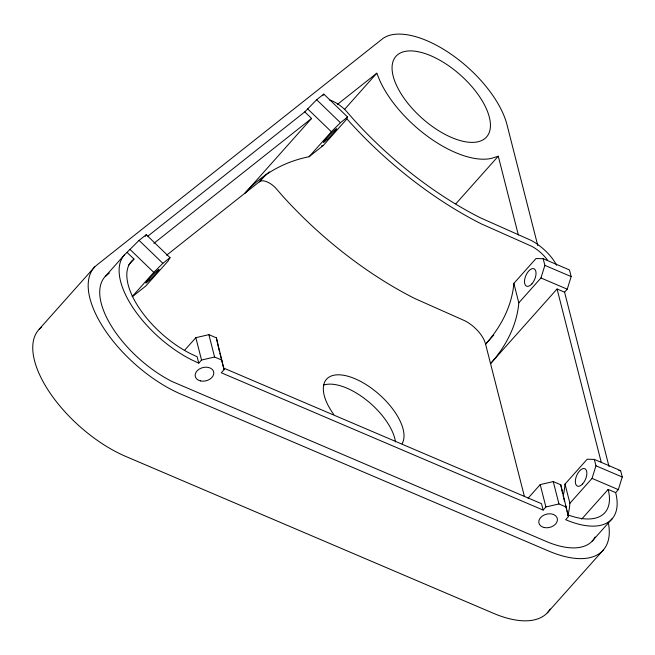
<?xml version="1.0" encoding="UTF-8"?>
<svg xmlns="http://www.w3.org/2000/svg" width="655" height="655" viewBox="0 0 655 655"><rect width="100%" height="100%" fill="white"/><g stroke="black" fill="none" stroke-linecap="round" stroke-linejoin="round"><path stroke-width="0.98" d="M609.011 466.516L564.577 292.187L557.061 288.978L490.554 363.615A148.333 106.519 -14.3 0 0 518.809 302.823L540.956 277.974L544.87 265.365L543.175 258.709L536.003 258.537L513.856 283.386A148.333 106.519 -14.3 0 1 485.592 344.186L524.385 496.351M564.577 292.187L567.246 289.183L571.16 276.574L569.465 269.925L543.175 258.709M567.975 515.444A148.333 106.519 -14.3 0 0 569.899 503.261L592.046 478.404L595.96 465.795L594.331 459.409L587.167 459.237L565.019 484.086A148.333 106.519 -14.3 0 1 563.095 496.277M528.069 498.226L540.203 484.61L553.262 481.589L560.77 484.798L568.442 516.582L565.666 519.693A80.54 38.367 41.7 0 0 615.667 492.617L618.336 489.621L622.25 477.012L620.621 470.626L594.331 459.409M145.246 236.398L146.229 234.703L170.03 257.669L168.065 261.058L145.819 286.014L132.326 296.707M322.858 95.712L323.799 94.083L347.608 117.049L345.717 120.307L323.267 145.5L309.111 156.709A148.333 129.968 51.6 0 0 245.068 193.094L311.584 118.449L304.78 111.89L147.899 236.127M550.184 609.052A94.754 45.138 41.7 0 1 493.281 613.244L125.891 456.494A94.754 45.138 41.7 0 1 50.075 393.049A94.754 45.138 41.7 0 1 39.267 329.113L94.697 266.912L97.521 264.505L383.388 38.129L386.687 36.336A82.931 39.505 41.7 0 1 454.971 56.969A82.931 39.505 41.7 0 1 506.986 124.696L537.796 245.617M595.133 537.002A80.54 38.367 41.7 0 1 546.27 541.464L172.126 381.554A80.524 38.358 41.7 0 1 105.258 276.451L124.655 254.68L139.065 240.377L146.229 234.703M128.576 265.169L134.005 259.077L127.201 252.511M132.204 296.576L153.778 272.374L162.866 263.343L170.03 257.669M304.78 111.89L316.643 99.748L323.799 94.083M266.012 174.263L259.224 181.877L166.624 255.213M344.497 109.467L376.805 73.213L379.925 80.843A82.931 39.505 41.7 0 0 491.422 158.379L498.267 156.201L518.351 234.989M309.111 156.709L331.356 131.745L340.444 122.714L347.608 117.049M184.374 350.54L195.837 337.677L208.888 334.664L216.404 337.865L224.067 369.657L221.3 372.769L543.134 510.081L545.91 506.97L558.961 503.957L566.469 507.158M124.655 254.68A80.524 38.358 41.7 0 0 191.522 359.783L198.768 363.148L201.535 360.045L214.586 357.024L222.102 360.234M455.864 203.787L498.267 156.201M493.739 335.041L485.592 344.186L484.733 341.492A23.637 11.258 41.7 0 0 465.107 320.893L414.803 298.524A234.539 111.727 41.7 0 1 282.96 196.402L275.231 187.551A13.861 6.599 41.7 0 0 260.477 181.157L259.224 181.877A148.333 129.968 51.6 0 1 269.311 171.888M581.681 519.12L608.151 489.416L615.667 492.617M592.21 541.112L612.278 518.596M547.334 612.834L603.55 549.75M39.267 329.113L41.388 327.303M105.258 276.451L109.369 273.045M134.005 259.077L131.704 261.034A71.035 33.839 41.7 0 0 190.687 353.757L197.139 356.762L198.768 363.148M153.892 243.324L311.584 118.449M337.505 104.325L376.805 73.213M618.828 470.577L620.621 470.626M544.87 265.365L571.16 276.574M540.956 277.974L567.246 289.183M595.96 465.795L622.25 477.012M592.046 478.404L618.336 489.621M223.429 367.979L541.505 503.695L543.134 510.081M316.643 99.748L340.444 122.714M307.555 108.779L331.356 131.745M139.065 240.377L162.866 263.343M129.977 249.399L153.778 272.374M346.258 118.015L349.475 121.764A234.539 111.727 41.7 0 0 481.319 223.887L531.614 246.247A23.637 11.258 41.7 0 1 547.392 259.961M557.061 288.978L601.249 462.324M513.856 283.386L518.809 302.823M565.019 484.086L569.899 503.261M563.734 498.111L564.471 501.026M565.715 505.889L566.46 508.804M566.952 510.753L568.442 516.582M553.262 481.589L558.961 503.957M540.203 484.61L545.91 506.97M218.369 347.289L219.359 351.178M219.859 353.127L221.341 358.956M221.84 360.905L224.067 369.657M208.888 334.664L214.586 357.024M195.837 337.677L201.535 360.045M560.77 484.798L562.539 493.281M216.404 337.865L218.172 346.348M608.151 489.416A71.067 33.855 41.7 0 1 568.425 515.043M329.531 99.928A23.359 11.127 41.7 0 1 345.635 110.368L353.97 119.873A225.05 107.207 41.7 0 0 480.483 217.853L530.984 240.319A33.135 15.786 41.7 0 1 556.676 265.25M94.697 266.912A94.754 45.138 41.7 0 0 105.504 330.857A94.754 45.138 41.7 0 0 181.32 394.294L548.71 551.051A94.754 45.138 41.7 0 0 608.282 522.493M321.49 145.868A148.333 129.968 51.6 0 1 323.267 145.5M333.804 414.533A49.747 23.695 41.7 0 1 328.646 377.378A49.747 23.695 41.7 0 1 371.901 388.53L375.986 391.69A49.747 23.695 41.7 0 1 402.096 443.672M323.464 385.148A49.747 23.695 41.7 0 1 363.59 397.855L367.668 401.016A49.747 23.695 41.7 0 1 395.473 441.896M401.581 94.549A60.645 28.886 41.7 0 0 486.272 137.28A60.645 28.886 41.7 0 0 435.911 58.123A60.645 28.886 41.7 0 0 401.581 94.549M149.463 280.144A9.473 0.688 -46 0 0 159.067 269.369A9.473 0.688 -46 0 0 148.898 279.005A9.473 0.688 -46 0 0 149.463 280.144M327.041 139.515A9.473 0.688 -46 0 0 336.645 128.74A9.473 0.688 -46 0 0 326.468 138.385A9.473 0.688 -46 0 0 327.041 139.515M531.893 283.861A9.473 4.806 -66.9 0 0 534.251 268.894A9.473 4.806 -66.9 0 0 524.655 279.66A9.473 4.806 -66.9 0 0 531.893 283.861M582.532 484.012A9.473 4.806 -66.9 0 0 585.234 468.923A9.473 4.806 -66.9 0 0 575.54 479.296A9.473 4.806 -66.9 0 0 582.532 484.012M544.248 527.537A9.473 6.804 -14.3 0 0 557.397 519.006A9.473 6.804 -14.3 0 0 542.676 515.821A9.473 6.804 -14.3 0 0 544.248 527.537M200.626 380.932A9.473 6.804 -14.3 0 0 213.776 372.4A9.473 6.804 -14.3 0 0 199.054 369.207A9.473 6.804 -14.3 0 0 200.626 380.932"/></g></svg>
